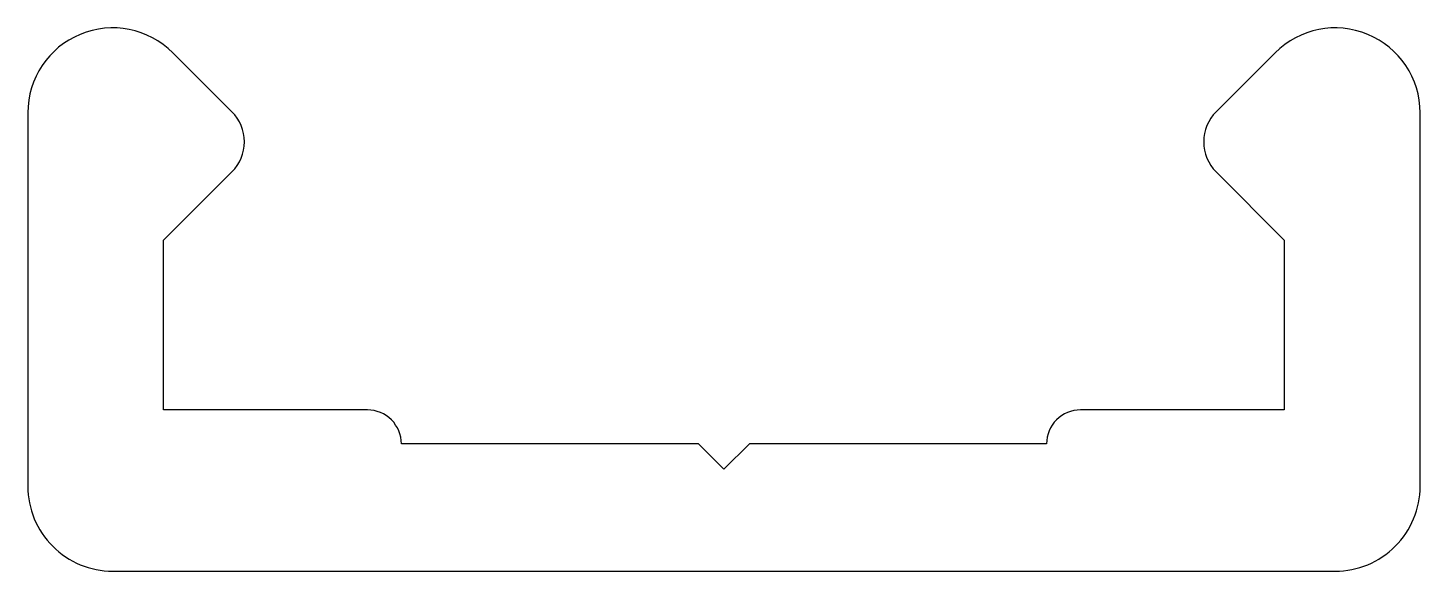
# Model space of a CAD drawing. Extents: x 259.8 to 276.2, y 262.5 to 268.9.
import ezdxf

# ---------------------------------------------------------------- set-up
doc = ezdxf.new("R2010")
doc.units = 0
doc.layers.add('ANA', color=220, linetype='CONTINUOUS')

msp = doc.modelspace()

# ---------------------------------------------------------------- linework, layer by layer
at = {"layer": 'ANA'}
msp.add_lwpolyline([(263.774, 264.407), (261.374, 264.407), (261.374, 266.407), (262.178, 267.211, 0.414214), (262.178, 267.918), (261.481, 268.614, 0.668179), (259.774, 267.907), (259.774, 263.507, 0.414214), (260.774, 262.507), (275.174, 262.507, 0.414214), (276.174, 263.507), (276.174, 267.907, 0.668179), (274.467, 268.614), (273.771, 267.918, 0.414214), (273.771, 267.211), (274.574, 266.407), (274.574, 264.407), (272.174, 264.407, 0.414214), (271.774, 264.007), (268.274, 264.007), (267.974, 263.707), (267.674, 264.007), (264.174, 264.007, 0.414214)], format="xyb", close=True, dxfattribs=at)

doc.saveas('drawing.dxf')
